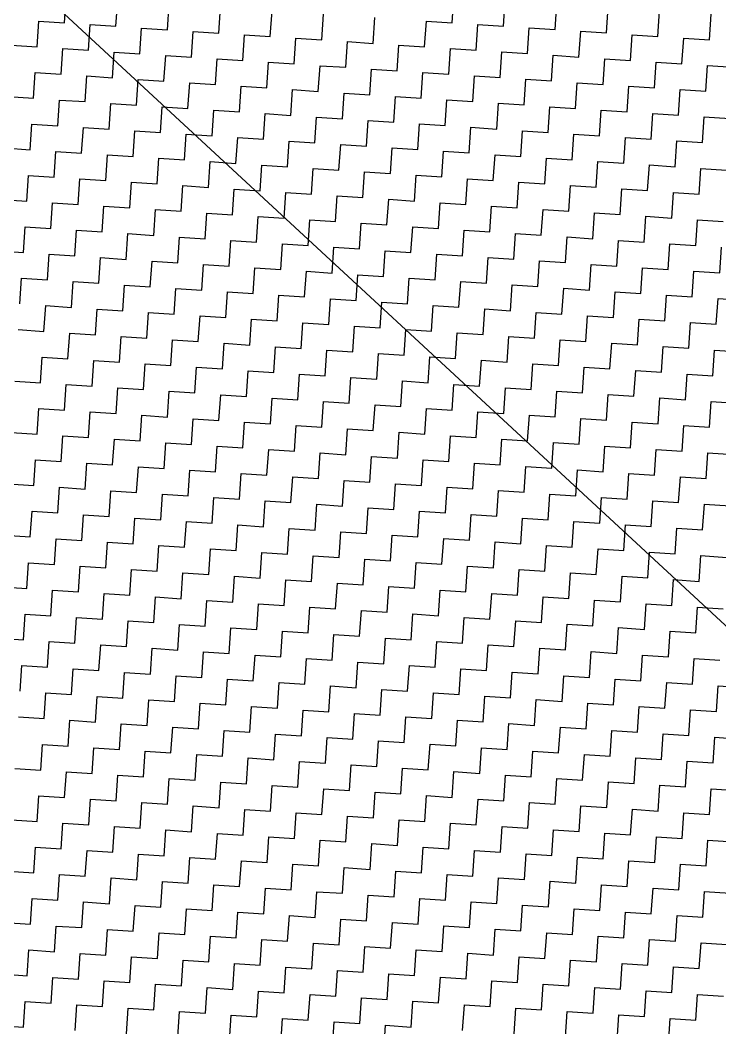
# Model space of a CAD drawing. Header units: metres. Extents: x 286068 to 287358, y 2005630 to 2007098.
# Drawn here: x 286911.5 to 286999.7, y 2006113.5 to 2006240.5 of the extents above; entities that cross this region are included whole.
import ezdxf

# ---------------------------------------------------------------- set-up
doc = ezdxf.new("R2010")
doc.units = ezdxf.units.M
doc.layers.add('POLY_HATCH', color=12, linetype='Continuous')
doc.layers.add('POLY_PARCEL', color=6, linetype='Continuous')

msp = doc.modelspace()

# ---------------------------------------------------------------- linework, layer by layer
at = {"layer": 'POLY_HATCH', "linetype": 'Continuous'}
for p, q in [((286917.09, 2006240.2), (286917.3, 2006243.44)), ((286965.93, 2006240.21), (286966.14, 2006243.45)), ((286923.57, 2006239.77), (286923.79, 2006243.01)), ((286930.05, 2006239.34), (286930.27, 2006242.58)), ((286936.54, 2006238.91), (286936.75, 2006242.15)), ((286972.41, 2006239.78), (286972.63, 2006243.02)), ((286978.9, 2006239.35), (286979.11, 2006242.59)), ((286985.38, 2006238.92), (286985.6, 2006242.16)), ((286943.02, 2006238.47), (286943.24, 2006241.72)), ((286949.5, 2006238.04), (286949.72, 2006241.29)), ((286955.99, 2006237.61), (286956.2, 2006240.86)), ((286991.86, 2006238.49), (286992.08, 2006241.73)), ((286998.35, 2006238.06), (286998.56, 2006241.3)), ((286913.63, 2006237.17), (286913.84, 2006240.41)), ((286913.84, 2006240.41), (286917.09, 2006240.2)), ((286920.11, 2006236.74), (286920.33, 2006239.98)), ((286920.33, 2006239.98), (286923.57, 2006239.77)), ((286926.6, 2006236.31), (286926.81, 2006239.55)), ((286926.81, 2006239.55), (286930.05, 2006239.34)), ((286962.47, 2006237.18), (286962.69, 2006240.43)), ((286962.69, 2006240.43), (286965.93, 2006240.21)), ((286968.96, 2006236.75), (286969.17, 2006239.99)), ((286969.17, 2006239.99), (286972.41, 2006239.78)), ((286975.44, 2006236.32), (286975.65, 2006239.56)), ((286975.65, 2006239.56), (286978.9, 2006239.35)), ((286933.08, 2006235.88), (286933.3, 2006239.12)), ((286933.3, 2006239.12), (286936.54, 2006238.91)), ((286939.56, 2006235.45), (286939.78, 2006238.69)), ((286939.78, 2006238.69), (286943.02, 2006238.47)), ((286946.05, 2006235.02), (286946.26, 2006238.26)), ((286946.26, 2006238.26), (286949.5, 2006238.04)), ((286981.92, 2006235.89), (286982.14, 2006239.13)), ((286982.14, 2006239.13), (286985.38, 2006238.92)), ((286988.41, 2006235.46), (286988.62, 2006238.7)), ((286988.62, 2006238.7), (286991.86, 2006238.49)), ((286994.89, 2006235.03), (286995.11, 2006238.27)), ((286995.11, 2006238.27), (286998.35, 2006238.06)), ((286910.39, 2006237.39), (286913.63, 2006237.17)), ((286916.66, 2006233.71), (286916.87, 2006236.95)), ((286916.87, 2006236.95), (286920.11, 2006236.74)), ((286952.53, 2006234.59), (286952.75, 2006237.83)), ((286952.75, 2006237.83), (286955.99, 2006237.61)), ((286959.02, 2006234.16), (286959.23, 2006237.4)), ((286959.23, 2006237.4), (286962.47, 2006237.18)), ((286965.5, 2006233.73), (286965.71, 2006236.97)), ((286965.71, 2006236.97), (286968.96, 2006236.75)), ((286923.14, 2006233.28), (286923.35, 2006236.52)), ((286923.35, 2006236.52), (286926.6, 2006236.31)), ((286929.62, 2006232.85), (286929.84, 2006236.09)), ((286929.84, 2006236.09), (286933.08, 2006235.88)), ((286936.11, 2006232.42), (286936.32, 2006235.66)), ((286936.32, 2006235.66), (286939.56, 2006235.45)), ((286971.98, 2006233.3), (286972.2, 2006236.54)), ((286972.2, 2006236.54), (286975.44, 2006236.32)), ((286978.47, 2006232.87), (286978.68, 2006236.11)), ((286978.68, 2006236.11), (286981.92, 2006235.89)), ((286984.95, 2006232.44), (286985.16, 2006235.68)), ((286985.16, 2006235.68), (286988.41, 2006235.46)), ((286942.59, 2006231.99), (286942.81, 2006235.23)), ((286942.81, 2006235.23), (286946.05, 2006235.02)), ((286949.07, 2006231.56), (286949.29, 2006234.8)), ((286949.29, 2006234.8), (286952.53, 2006234.59)), ((286955.56, 2006231.13), (286955.77, 2006234.37)), ((286955.77, 2006234.37), (286959.02, 2006234.16)), ((286991.43, 2006232), (286991.65, 2006235.25)), ((286991.65, 2006235.25), (286994.89, 2006235.03)), ((286997.92, 2006231.57), (286998.13, 2006234.82)), ((286998.13, 2006234.82), (287001.37, 2006234.6)), ((286913.2, 2006230.69), (286913.41, 2006233.93)), ((286913.41, 2006233.93), (286916.66, 2006233.71)), ((286919.68, 2006230.26), (286919.9, 2006233.5)), ((286919.9, 2006233.5), (286923.14, 2006233.28)), ((286926.17, 2006229.83), (286926.38, 2006233.07)), ((286926.38, 2006233.07), (286929.62, 2006232.85)), ((286962.04, 2006230.7), (286962.26, 2006233.94)), ((286962.26, 2006233.94), (286965.5, 2006233.73)), ((286968.53, 2006230.27), (286968.74, 2006233.51)), ((286968.74, 2006233.51), (286971.98, 2006233.3)), ((286975.01, 2006229.84), (286975.22, 2006233.08)), ((286975.22, 2006233.08), (286978.47, 2006232.87)), ((286932.65, 2006229.39), (286932.87, 2006232.64)), ((286932.87, 2006232.64), (286936.11, 2006232.42)), ((286939.13, 2006228.96), (286939.35, 2006232.21)), ((286939.35, 2006232.21), (286942.59, 2006231.99)), ((286945.62, 2006228.53), (286945.83, 2006231.78)), ((286945.83, 2006231.78), (286949.07, 2006231.56)), ((286981.49, 2006229.41), (286981.71, 2006232.65)), ((286981.71, 2006232.65), (286984.95, 2006232.44)), ((286987.98, 2006228.98), (286988.19, 2006232.22)), ((286988.19, 2006232.22), (286991.43, 2006232)), ((286994.46, 2006228.55), (286994.68, 2006231.79)), ((286994.68, 2006231.79), (286997.92, 2006231.57)), ((286909.96, 2006230.9), (286913.2, 2006230.69)), ((286952.1, 2006228.1), (286952.32, 2006231.35)), ((286952.32, 2006231.35), (286955.56, 2006231.13)), ((286958.58, 2006227.67), (286958.8, 2006230.92)), ((286958.8, 2006230.92), (286962.04, 2006230.7)), ((286916.23, 2006227.23), (286916.44, 2006230.47)), ((286916.44, 2006230.47), (286919.68, 2006230.26)), ((286922.71, 2006226.8), (286922.92, 2006230.04)), ((286922.92, 2006230.04), (286926.17, 2006229.83)), ((286929.19, 2006226.37), (286929.41, 2006229.61)), ((286929.41, 2006229.61), (286932.65, 2006229.39)), ((286965.07, 2006227.24), (286965.28, 2006230.48)), ((286965.28, 2006230.48), (286968.53, 2006230.27)), ((286971.55, 2006226.81), (286971.77, 2006230.05)), ((286971.77, 2006230.05), (286975.01, 2006229.84)), ((286978.04, 2006226.38), (286978.25, 2006229.62)), ((286978.25, 2006229.62), (286981.49, 2006229.41)), ((286935.68, 2006225.94), (286935.89, 2006229.18)), ((286935.89, 2006229.18), (286939.13, 2006228.96)), ((286942.16, 2006225.51), (286942.38, 2006228.75)), ((286942.38, 2006228.75), (286945.62, 2006228.53)), ((286948.64, 2006225.08), (286948.86, 2006228.32)), ((286948.86, 2006228.32), (286952.1, 2006228.1)), ((286984.52, 2006225.95), (286984.73, 2006229.19)), ((286984.73, 2006229.19), (286987.98, 2006228.98)), ((286991, 2006225.52), (286991.22, 2006228.76)), ((286991.22, 2006228.76), (286994.46, 2006228.55)), ((286997.49, 2006225.09), (286997.7, 2006228.33)), ((286997.7, 2006228.33), (287000.94, 2006228.12)), ((286912.77, 2006224.2), (286912.98, 2006227.44)), ((286912.98, 2006227.44), (286916.23, 2006227.23)), ((286919.25, 2006223.77), (286919.47, 2006227.01)), ((286919.47, 2006227.01), (286922.71, 2006226.8)), ((286955.13, 2006224.65), (286955.34, 2006227.89)), ((286955.34, 2006227.89), (286958.58, 2006227.67)), ((286961.61, 2006224.22), (286961.83, 2006227.46)), ((286961.83, 2006227.46), (286965.07, 2006227.24)), ((286968.09, 2006223.79), (286968.31, 2006227.03)), ((286968.31, 2006227.03), (286971.55, 2006226.81)), ((286925.74, 2006223.34), (286925.95, 2006226.58)), ((286925.95, 2006226.58), (286929.19, 2006226.37)), ((286932.22, 2006222.91), (286932.43, 2006226.15)), ((286932.43, 2006226.15), (286935.68, 2006225.94)), ((286938.7, 2006222.48), (286938.92, 2006225.72)), ((286938.92, 2006225.72), (286942.16, 2006225.51)), ((286974.58, 2006223.36), (286974.79, 2006226.6)), ((286974.79, 2006226.6), (286978.04, 2006226.38)), ((286981.06, 2006222.93), (286981.28, 2006226.17)), ((286981.28, 2006226.17), (286984.52, 2006225.95)), ((286987.55, 2006222.49), (286987.76, 2006225.74)), ((286987.76, 2006225.74), (286991, 2006225.52)), ((286909.53, 2006224.42), (286912.77, 2006224.2)), ((286945.19, 2006222.05), (286945.4, 2006225.29)), ((286945.4, 2006225.29), (286948.64, 2006225.08)), ((286951.67, 2006221.62), (286951.89, 2006224.86)), ((286951.89, 2006224.86), (286955.13, 2006224.65)), ((286958.15, 2006221.19), (286958.37, 2006224.43)), ((286958.37, 2006224.43), (286961.61, 2006224.22)), ((286994.03, 2006222.06), (286994.24, 2006225.31)), ((286994.24, 2006225.31), (286997.49, 2006225.09)), ((286915.8, 2006220.75), (286916.01, 2006223.99)), ((286916.01, 2006223.99), (286919.25, 2006223.77)), ((286922.28, 2006220.32), (286922.49, 2006223.56)), ((286922.49, 2006223.56), (286925.74, 2006223.34)), ((286928.76, 2006219.88), (286928.98, 2006223.13)), ((286928.98, 2006223.13), (286932.22, 2006222.91)), ((286964.64, 2006220.76), (286964.85, 2006224)), ((286964.85, 2006224), (286968.09, 2006223.79)), ((286971.12, 2006220.33), (286971.34, 2006223.57)), ((286971.34, 2006223.57), (286974.58, 2006223.36)), ((286977.61, 2006219.9), (286977.82, 2006223.14)), ((286977.82, 2006223.14), (286981.06, 2006222.93)), ((286935.25, 2006219.45), (286935.46, 2006222.7)), ((286935.46, 2006222.7), (286938.7, 2006222.48)), ((286941.73, 2006219.02), (286941.95, 2006222.27)), ((286941.95, 2006222.27), (286945.19, 2006222.05)), ((286948.21, 2006218.59), (286948.43, 2006221.84)), ((286948.43, 2006221.84), (286951.67, 2006221.62)), ((286984.09, 2006219.47), (286984.3, 2006222.71)), ((286984.3, 2006222.71), (286987.55, 2006222.49)), ((286990.57, 2006219.04), (286990.79, 2006222.28)), ((286990.79, 2006222.28), (286994.03, 2006222.06)), ((286997.06, 2006218.61), (286997.27, 2006221.85)), ((286997.27, 2006221.85), (287000.51, 2006221.63)), ((286912.34, 2006217.72), (286912.55, 2006220.96)), ((286912.55, 2006220.96), (286915.8, 2006220.75)), ((286918.82, 2006217.29), (286919.04, 2006220.53)), ((286919.04, 2006220.53), (286922.28, 2006220.32)), ((286954.7, 2006218.16), (286954.91, 2006221.4)), ((286954.91, 2006221.4), (286958.15, 2006221.19)), ((286961.18, 2006217.73), (286961.4, 2006220.97)), ((286961.4, 2006220.97), (286964.64, 2006220.76)), ((286967.66, 2006217.3), (286967.88, 2006220.54)), ((286967.88, 2006220.54), (286971.12, 2006220.33)), ((286925.31, 2006216.86), (286925.52, 2006220.1)), ((286925.52, 2006220.1), (286928.76, 2006219.88)), ((286931.79, 2006216.43), (286932, 2006219.67)), ((286932, 2006219.67), (286935.25, 2006219.45)), ((286938.27, 2006216), (286938.49, 2006219.24)), ((286938.49, 2006219.24), (286941.73, 2006219.02)), ((286974.15, 2006216.87), (286974.36, 2006220.11)), ((286974.36, 2006220.11), (286977.61, 2006219.9)), ((286980.63, 2006216.44), (286980.85, 2006219.68)), ((286980.85, 2006219.68), (286984.09, 2006219.47)), ((286987.12, 2006216.01), (286987.33, 2006219.25)), ((286987.33, 2006219.25), (286990.57, 2006219.04)), ((286909.1, 2006217.93), (286912.34, 2006217.72)), ((286944.76, 2006215.57), (286944.97, 2006218.81)), ((286944.97, 2006218.81), (286948.21, 2006218.59)), ((286951.24, 2006215.14), (286951.46, 2006218.38)), ((286951.46, 2006218.38), (286954.7, 2006218.16)), ((286957.72, 2006214.71), (286957.94, 2006217.95)), ((286957.94, 2006217.95), (286961.18, 2006217.73)), ((286993.6, 2006215.58), (286993.81, 2006218.82)), ((286993.81, 2006218.82), (286997.06, 2006218.61)), ((286915.36, 2006214.26), (286915.58, 2006217.5)), ((286915.58, 2006217.5), (286918.82, 2006217.29)), ((286921.85, 2006213.83), (286922.06, 2006217.07)), ((286922.06, 2006217.07), (286925.31, 2006216.86)), ((286928.33, 2006213.4), (286928.55, 2006216.64)), ((286928.55, 2006216.64), (286931.79, 2006216.43)), ((286964.21, 2006214.28), (286964.42, 2006217.52)), ((286964.42, 2006217.52), (286967.66, 2006217.3)), ((286970.69, 2006213.85), (286970.91, 2006217.09)), ((286970.91, 2006217.09), (286974.15, 2006216.87)), ((286977.17, 2006213.41), (286977.39, 2006216.66)), ((286977.39, 2006216.66), (286980.63, 2006216.44)), ((286934.82, 2006212.97), (286935.03, 2006216.21)), ((286935.03, 2006216.21), (286938.27, 2006216)), ((286941.3, 2006212.54), (286941.51, 2006215.78)), ((286941.51, 2006215.78), (286944.76, 2006215.57)), ((286947.78, 2006212.11), (286948, 2006215.35)), ((286948, 2006215.35), (286951.24, 2006215.14)), ((286983.66, 2006212.98), (286983.87, 2006216.23)), ((286983.87, 2006216.23), (286987.12, 2006216.01)), ((286990.14, 2006212.55), (286990.36, 2006215.8)), ((286990.36, 2006215.8), (286993.6, 2006215.58)), ((286996.63, 2006212.12), (286996.84, 2006215.37)), ((286996.84, 2006215.37), (287000.08, 2006215.15)), ((286911.91, 2006211.24), (286912.12, 2006214.48)), ((286912.12, 2006214.48), (286915.36, 2006214.26)), ((286918.39, 2006210.8), (286918.61, 2006214.05)), ((286918.61, 2006214.05), (286921.85, 2006213.83)), ((286954.27, 2006211.68), (286954.48, 2006214.92)), ((286954.48, 2006214.92), (286957.72, 2006214.71)), ((286960.75, 2006211.25), (286960.97, 2006214.49)), ((286960.97, 2006214.49), (286964.21, 2006214.28)), ((286967.23, 2006210.82), (286967.45, 2006214.06)), ((286967.45, 2006214.06), (286970.69, 2006213.85)), ((286924.88, 2006210.37), (286925.09, 2006213.62)), ((286925.09, 2006213.62), (286928.33, 2006213.4)), ((286931.36, 2006209.94), (286931.57, 2006213.19)), ((286931.57, 2006213.19), (286934.82, 2006212.97)), ((286937.84, 2006209.51), (286938.06, 2006212.76)), ((286938.06, 2006212.76), (286941.3, 2006212.54)), ((286973.72, 2006210.39), (286973.93, 2006213.63)), ((286973.93, 2006213.63), (286977.17, 2006213.41)), ((286980.2, 2006209.96), (286980.42, 2006213.2)), ((286980.42, 2006213.2), (286983.66, 2006212.98)), ((286986.69, 2006209.53), (286986.9, 2006212.77)), ((286986.9, 2006212.77), (286990.14, 2006212.55)), ((286908.67, 2006211.45), (286911.91, 2006211.24)), ((286944.33, 2006209.08), (286944.54, 2006212.32)), ((286944.54, 2006212.32), (286947.78, 2006212.11)), ((286950.81, 2006208.65), (286951.02, 2006211.89)), ((286951.02, 2006211.89), (286954.27, 2006211.68)), ((286957.29, 2006208.22), (286957.51, 2006211.46)), ((286957.51, 2006211.46), (286960.75, 2006211.25)), ((286993.17, 2006209.1), (286993.38, 2006212.34)), ((286993.38, 2006212.34), (286996.63, 2006212.12)), ((286999.65, 2006208.67), (286999.87, 2006211.91)), ((286914.93, 2006207.78), (286915.15, 2006211.02)), ((286915.15, 2006211.02), (286918.39, 2006210.8)), ((286921.42, 2006207.35), (286921.63, 2006210.59)), ((286921.63, 2006210.59), (286924.88, 2006210.37)), ((286963.78, 2006207.79), (286963.99, 2006211.03)), ((286963.99, 2006211.03), (286967.23, 2006210.82)), ((286970.26, 2006207.36), (286970.48, 2006210.6)), ((286970.48, 2006210.6), (286973.72, 2006210.39)), ((286976.74, 2006206.93), (286976.96, 2006210.17)), ((286976.96, 2006210.17), (286980.2, 2006209.96)), ((286927.9, 2006206.92), (286928.12, 2006210.16)), ((286928.12, 2006210.16), (286931.36, 2006209.94)), ((286934.39, 2006206.49), (286934.6, 2006209.73)), ((286934.6, 2006209.73), (286937.84, 2006209.51)), ((286940.87, 2006206.06), (286941.08, 2006209.3)), ((286941.08, 2006209.3), (286944.33, 2006209.08)), ((286983.23, 2006206.5), (286983.44, 2006209.74)), ((286983.44, 2006209.74), (286986.69, 2006209.53)), ((286989.71, 2006206.07), (286989.93, 2006209.31)), ((286989.93, 2006209.31), (286993.17, 2006209.1)), ((286911.48, 2006204.75), (286911.69, 2006207.99)), ((286911.69, 2006207.99), (286914.93, 2006207.78)), ((286947.35, 2006205.63), (286947.57, 2006208.87)), ((286947.57, 2006208.87), (286950.81, 2006208.65)), ((286953.84, 2006205.2), (286954.05, 2006208.44)), ((286954.05, 2006208.44), (286957.29, 2006208.22)), ((286960.32, 2006204.77), (286960.54, 2006208.01)), ((286960.54, 2006208.01), (286963.78, 2006207.79)), ((286996.2, 2006205.64), (286996.41, 2006208.88)), ((286996.41, 2006208.88), (286999.65, 2006208.67)), ((286917.96, 2006204.32), (286918.18, 2006207.56)), ((286918.18, 2006207.56), (286921.42, 2006207.35)), ((286924.44, 2006203.89), (286924.66, 2006207.13)), ((286924.66, 2006207.13), (286927.9, 2006206.92)), ((286930.93, 2006203.46), (286931.14, 2006206.7)), ((286931.14, 2006206.7), (286934.39, 2006206.49)), ((286966.8, 2006204.33), (286967.02, 2006207.58)), ((286967.02, 2006207.58), (286970.26, 2006207.36)), ((286973.29, 2006203.9), (286973.5, 2006207.15)), ((286973.5, 2006207.15), (286976.74, 2006206.93)), ((286979.77, 2006203.47), (286979.99, 2006206.72)), ((286979.99, 2006206.72), (286983.23, 2006206.5)), ((286937.41, 2006203.03), (286937.63, 2006206.27)), ((286937.63, 2006206.27), (286940.87, 2006206.06)), ((286943.9, 2006202.6), (286944.11, 2006205.84)), ((286944.11, 2006205.84), (286947.35, 2006205.63)), ((286950.38, 2006202.17), (286950.59, 2006205.41)), ((286950.59, 2006205.41), (286953.84, 2006205.2)), ((286986.25, 2006203.04), (286986.47, 2006206.29)), ((286986.47, 2006206.29), (286989.71, 2006206.07)), ((286992.74, 2006202.61), (286992.95, 2006205.86)), ((286992.95, 2006205.86), (286996.2, 2006205.64)), ((286999.22, 2006202.18), (286999.44, 2006205.42)), ((286999.44, 2006205.42), (287002.68, 2006205.21)), ((286914.5, 2006201.29), (286914.72, 2006204.54)), ((286914.72, 2006204.54), (286917.96, 2006204.32)), ((286920.99, 2006200.86), (286921.2, 2006204.11)), ((286921.2, 2006204.11), (286924.44, 2006203.89)), ((286956.86, 2006201.74), (286957.08, 2006204.98)), ((286957.08, 2006204.98), (286960.32, 2006204.77)), ((286963.35, 2006201.31), (286963.56, 2006204.55)), ((286963.56, 2006204.55), (286966.8, 2006204.33)), ((286969.83, 2006200.88), (286970.05, 2006204.12)), ((286970.05, 2006204.12), (286973.29, 2006203.9)), ((286927.47, 2006200.43), (286927.69, 2006203.68)), ((286927.69, 2006203.68), (286930.93, 2006203.46)), ((286933.95, 2006200), (286934.17, 2006203.25)), ((286934.17, 2006203.25), (286937.41, 2006203.03)), ((286940.44, 2006199.57), (286940.65, 2006202.81)), ((286940.65, 2006202.81), (286943.9, 2006202.6)), ((286976.31, 2006200.45), (286976.53, 2006203.69)), ((286976.53, 2006203.69), (286979.77, 2006203.47)), ((286982.8, 2006200.02), (286983.01, 2006203.26)), ((286983.01, 2006203.26), (286986.25, 2006203.04)), ((286989.28, 2006199.59), (286989.5, 2006202.83)), ((286989.5, 2006202.83), (286992.74, 2006202.61)), ((286911.26, 2006201.51), (286914.5, 2006201.29)), ((286946.92, 2006199.14), (286947.14, 2006202.38)), ((286947.14, 2006202.38), (286950.38, 2006202.17)), ((286953.41, 2006198.71), (286953.62, 2006201.95)), ((286953.62, 2006201.95), (286956.86, 2006201.74)), ((286959.89, 2006198.28), (286960.1, 2006201.52)), ((286960.1, 2006201.52), (286963.35, 2006201.31)), ((286995.76, 2006199.16), (286995.98, 2006202.4)), ((286995.98, 2006202.4), (286999.22, 2006202.18)), ((286917.53, 2006197.84), (286917.75, 2006201.08)), ((286917.75, 2006201.08), (286920.99, 2006200.86)), ((286924.01, 2006197.41), (286924.23, 2006200.65)), ((286924.23, 2006200.65), (286927.47, 2006200.43)), ((286930.5, 2006196.98), (286930.71, 2006200.22)), ((286930.71, 2006200.22), (286933.95, 2006200)), ((286966.37, 2006197.85), (286966.59, 2006201.09)), ((286966.59, 2006201.09), (286969.83, 2006200.88)), ((286972.86, 2006197.42), (286973.07, 2006200.66)), ((286973.07, 2006200.66), (286976.31, 2006200.45)), ((286979.34, 2006196.99), (286979.56, 2006200.23)), ((286979.56, 2006200.23), (286982.8, 2006200.02)), ((286936.98, 2006196.55), (286937.2, 2006199.79)), ((286937.2, 2006199.79), (286940.44, 2006199.57)), ((286943.47, 2006196.12), (286943.68, 2006199.36)), ((286943.68, 2006199.36), (286946.92, 2006199.14)), ((286949.95, 2006195.69), (286950.16, 2006198.93)), ((286950.16, 2006198.93), (286953.41, 2006198.71)), ((286985.82, 2006196.56), (286986.04, 2006199.8)), ((286986.04, 2006199.8), (286989.28, 2006199.59)), ((286992.31, 2006196.13), (286992.52, 2006199.37)), ((286992.52, 2006199.37), (286995.76, 2006199.16)), ((286998.79, 2006195.7), (286999.01, 2006198.94)), ((286999.01, 2006198.94), (287002.25, 2006198.73)), ((286914.07, 2006194.81), (286914.29, 2006198.05)), ((286914.29, 2006198.05), (286917.53, 2006197.84)), ((286920.56, 2006194.38), (286920.77, 2006197.62)), ((286920.77, 2006197.62), (286924.01, 2006197.41)), ((286956.43, 2006195.25), (286956.65, 2006198.5)), ((286956.65, 2006198.5), (286959.89, 2006198.28)), ((286962.92, 2006194.82), (286963.13, 2006198.07)), ((286963.13, 2006198.07), (286966.37, 2006197.85)), ((286969.4, 2006194.39), (286969.62, 2006197.64)), ((286969.62, 2006197.64), (286972.86, 2006197.42)), ((286927.04, 2006193.95), (286927.26, 2006197.19)), ((286927.26, 2006197.19), (286930.5, 2006196.98)), ((286933.52, 2006193.52), (286933.74, 2006196.76)), ((286933.74, 2006196.76), (286936.98, 2006196.55)), ((286940.01, 2006193.09), (286940.22, 2006196.33)), ((286940.22, 2006196.33), (286943.47, 2006196.12)), ((286975.88, 2006193.96), (286976.1, 2006197.21)), ((286976.1, 2006197.21), (286979.34, 2006196.99)), ((286982.37, 2006193.53), (286982.58, 2006196.78)), ((286982.58, 2006196.78), (286985.82, 2006196.56)), ((286988.85, 2006193.1), (286989.07, 2006196.34)), ((286989.07, 2006196.34), (286992.31, 2006196.13)), ((286910.83, 2006195.03), (286914.07, 2006194.81)), ((286946.49, 2006192.66), (286946.71, 2006195.9)), ((286946.71, 2006195.9), (286949.95, 2006195.69)), ((286952.98, 2006192.23), (286953.19, 2006195.47)), ((286953.19, 2006195.47), (286956.43, 2006195.25)), ((286959.46, 2006191.8), (286959.67, 2006195.04)), ((286959.67, 2006195.04), (286962.92, 2006194.82)), ((286995.33, 2006192.67), (286995.55, 2006195.91)), ((286995.55, 2006195.91), (286998.79, 2006195.7)), ((286917.1, 2006191.35), (286917.32, 2006194.6)), ((286917.32, 2006194.6), (286920.56, 2006194.38)), ((286923.58, 2006190.92), (286923.8, 2006194.17)), ((286923.8, 2006194.17), (286927.04, 2006193.95)), ((286930.07, 2006190.49), (286930.28, 2006193.73)), ((286930.28, 2006193.73), (286933.52, 2006193.52)), ((286965.94, 2006191.37), (286966.16, 2006194.61)), ((286966.16, 2006194.61), (286969.4, 2006194.39)), ((286972.43, 2006190.94), (286972.64, 2006194.18)), ((286972.64, 2006194.18), (286975.88, 2006193.96)), ((286978.91, 2006190.51), (286979.13, 2006193.75)), ((286979.13, 2006193.75), (286982.37, 2006193.53)), ((286936.55, 2006190.06), (286936.77, 2006193.3)), ((286936.77, 2006193.3), (286940.01, 2006193.09)), ((286943.03, 2006189.63), (286943.25, 2006192.87)), ((286943.25, 2006192.87), (286946.49, 2006192.66)), ((286949.52, 2006189.2), (286949.73, 2006192.44)), ((286949.73, 2006192.44), (286952.98, 2006192.23)), ((286985.39, 2006190.08), (286985.61, 2006193.32)), ((286985.61, 2006193.32), (286988.85, 2006193.1)), ((286991.88, 2006189.65), (286992.09, 2006192.89)), ((286992.09, 2006192.89), (286995.33, 2006192.67)), ((286998.36, 2006189.22), (286998.58, 2006192.46)), ((286998.58, 2006192.46), (287001.82, 2006192.24)), ((286913.64, 2006188.33), (286913.86, 2006191.57)), ((286913.86, 2006191.57), (286917.1, 2006191.35)), ((286920.13, 2006187.9), (286920.34, 2006191.14)), ((286920.34, 2006191.14), (286923.58, 2006190.92)), ((286956, 2006188.77), (286956.22, 2006192.01)), ((286956.22, 2006192.01), (286959.46, 2006191.8)), ((286962.49, 2006188.34), (286962.7, 2006191.58)), ((286962.7, 2006191.58), (286965.94, 2006191.37)), ((286968.97, 2006187.91), (286969.18, 2006191.15)), ((286969.18, 2006191.15), (286972.43, 2006190.94)), ((286926.61, 2006187.47), (286926.83, 2006190.71)), ((286926.83, 2006190.71), (286930.07, 2006190.49)), ((286933.09, 2006187.04), (286933.31, 2006190.28)), ((286933.31, 2006190.28), (286936.55, 2006190.06)), ((286939.58, 2006186.61), (286939.79, 2006189.85)), ((286939.79, 2006189.85), (286943.03, 2006189.63)), ((286975.45, 2006187.48), (286975.67, 2006190.72)), ((286975.67, 2006190.72), (286978.91, 2006190.51)), ((286981.94, 2006187.05), (286982.15, 2006190.29)), ((286982.15, 2006190.29), (286985.39, 2006190.08)), ((286988.42, 2006186.62), (286988.64, 2006189.86)), ((286988.64, 2006189.86), (286991.88, 2006189.65)), ((286946.06, 2006186.18), (286946.28, 2006189.42)), ((286946.28, 2006189.42), (286949.52, 2006189.2)), ((286952.55, 2006185.74), (286952.76, 2006188.99)), ((286952.76, 2006188.99), (286956, 2006188.77)), ((286994.9, 2006186.19), (286995.12, 2006189.43)), ((286995.12, 2006189.43), (286998.36, 2006189.22)), ((286910.4, 2006188.54), (286913.64, 2006188.33)), ((286916.67, 2006184.87), (286916.88, 2006188.11)), ((286916.88, 2006188.11), (286920.13, 2006187.9)), ((286923.15, 2006184.44), (286923.37, 2006187.68)), ((286923.37, 2006187.68), (286926.61, 2006187.47)), ((286959.03, 2006185.31), (286959.24, 2006188.56)), ((286959.24, 2006188.56), (286962.49, 2006188.34)), ((286965.51, 2006184.88), (286965.73, 2006188.13)), ((286965.73, 2006188.13), (286968.97, 2006187.91)), ((286972, 2006184.45), (286972.21, 2006187.7)), ((286972.21, 2006187.7), (286975.45, 2006187.48)), ((286929.64, 2006184.01), (286929.85, 2006187.25)), ((286929.85, 2006187.25), (286933.09, 2006187.04)), ((286936.12, 2006183.58), (286936.34, 2006186.82)), ((286936.34, 2006186.82), (286939.58, 2006186.61)), ((286942.6, 2006183.15), (286942.82, 2006186.39)), ((286942.82, 2006186.39), (286946.06, 2006186.18)), ((286978.48, 2006184.02), (286978.69, 2006187.26)), ((286978.69, 2006187.26), (286981.94, 2006187.05)), ((286984.96, 2006183.59), (286985.18, 2006186.83)), ((286985.18, 2006186.83), (286988.42, 2006186.62)), ((286991.45, 2006183.16), (286991.66, 2006186.4)), ((286991.66, 2006186.4), (286994.9, 2006186.19)), ((286913.21, 2006181.84), (286913.43, 2006185.09)), ((286913.43, 2006185.09), (286916.67, 2006184.87)), ((286949.09, 2006182.72), (286949.3, 2006185.96)), ((286949.3, 2006185.96), (286952.55, 2006185.74)), ((286955.57, 2006182.29), (286955.79, 2006185.53)), ((286955.79, 2006185.53), (286959.03, 2006185.31)), ((286962.06, 2006181.86), (286962.27, 2006185.1)), ((286962.27, 2006185.1), (286965.51, 2006184.88)), ((286997.93, 2006182.73), (286998.15, 2006185.97)), ((286998.15, 2006185.97), (287001.39, 2006185.76)), ((286919.7, 2006181.41), (286919.91, 2006184.65)), ((286919.91, 2006184.65), (286923.15, 2006184.44)), ((286926.18, 2006180.98), (286926.4, 2006184.22)), ((286926.4, 2006184.22), (286929.64, 2006184.01)), ((286932.66, 2006180.55), (286932.88, 2006183.79)), ((286932.88, 2006183.79), (286936.12, 2006183.58)), ((286968.54, 2006181.43), (286968.75, 2006184.67)), ((286968.75, 2006184.67), (286972, 2006184.45)), ((286975.02, 2006181), (286975.24, 2006184.24)), ((286975.24, 2006184.24), (286978.48, 2006184.02)), ((286981.51, 2006180.57), (286981.72, 2006183.81)), ((286981.72, 2006183.81), (286984.96, 2006183.59)), ((286939.15, 2006180.12), (286939.36, 2006183.36)), ((286939.36, 2006183.36), (286942.6, 2006183.15)), ((286945.63, 2006179.69), (286945.85, 2006182.93)), ((286945.85, 2006182.93), (286949.09, 2006182.72)), ((286952.11, 2006179.26), (286952.33, 2006182.5)), ((286952.33, 2006182.5), (286955.57, 2006182.29)), ((286987.99, 2006180.14), (286988.21, 2006183.38)), ((286988.21, 2006183.38), (286991.45, 2006183.16)), ((286994.47, 2006179.71), (286994.69, 2006182.95)), ((286994.69, 2006182.95), (286997.93, 2006182.73)), ((286909.97, 2006182.06), (286913.21, 2006181.84)), ((286916.24, 2006178.39), (286916.45, 2006181.63)), ((286916.45, 2006181.63), (286919.7, 2006181.41)), ((286922.72, 2006177.96), (286922.94, 2006181.2)), ((286922.94, 2006181.2), (286926.18, 2006180.98)), ((286958.6, 2006178.83), (286958.81, 2006182.07)), ((286958.81, 2006182.07), (286962.06, 2006181.86)), ((286965.08, 2006178.4), (286965.3, 2006181.64)), ((286965.3, 2006181.64), (286968.54, 2006181.43)), ((286971.57, 2006177.97), (286971.78, 2006181.21)), ((286971.78, 2006181.21), (286975.02, 2006181)), ((286929.21, 2006177.53), (286929.42, 2006180.77)), ((286929.42, 2006180.77), (286932.66, 2006180.55)), ((286935.69, 2006177.1), (286935.91, 2006180.34)), ((286935.91, 2006180.34), (286939.15, 2006180.12)), ((286942.17, 2006176.66), (286942.39, 2006179.91)), ((286942.39, 2006179.91), (286945.63, 2006179.69)), ((286978.05, 2006177.54), (286978.26, 2006180.78)), ((286978.26, 2006180.78), (286981.51, 2006180.57)), ((286984.53, 2006177.11), (286984.75, 2006180.35)), ((286984.75, 2006180.35), (286987.99, 2006180.14)), ((286991.02, 2006176.68), (286991.23, 2006179.92)), ((286991.23, 2006179.92), (286994.47, 2006179.71)), ((286912.78, 2006175.36), (286913, 2006178.6)), ((286913, 2006178.6), (286916.24, 2006178.39)), ((286948.66, 2006176.23), (286948.87, 2006179.48)), ((286948.87, 2006179.48), (286952.11, 2006179.26)), ((286955.14, 2006175.8), (286955.36, 2006179.05)), ((286955.36, 2006179.05), (286958.6, 2006178.83)), ((286961.62, 2006175.37), (286961.84, 2006178.62)), ((286961.84, 2006178.62), (286965.08, 2006178.4)), ((286997.5, 2006176.25), (286997.72, 2006179.49)), ((286997.72, 2006179.49), (287000.96, 2006179.27)), ((286919.27, 2006174.93), (286919.48, 2006178.17)), ((286919.48, 2006178.17), (286922.72, 2006177.96)), ((286925.75, 2006174.5), (286925.96, 2006177.74)), ((286925.96, 2006177.74), (286929.21, 2006177.53)), ((286932.23, 2006174.07), (286932.45, 2006177.31)), ((286932.45, 2006177.31), (286935.69, 2006177.1)), ((286968.11, 2006174.94), (286968.32, 2006178.18)), ((286968.32, 2006178.18), (286971.57, 2006177.97)), ((286974.59, 2006174.51), (286974.81, 2006177.75)), ((286974.81, 2006177.75), (286978.05, 2006177.54)), ((286981.08, 2006174.08), (286981.29, 2006177.32)), ((286981.29, 2006177.32), (286984.53, 2006177.11)), ((286938.72, 2006173.64), (286938.93, 2006176.88)), ((286938.93, 2006176.88), (286942.17, 2006176.66)), ((286945.2, 2006173.21), (286945.42, 2006176.45)), ((286945.42, 2006176.45), (286948.66, 2006176.23)), ((286951.68, 2006172.78), (286951.9, 2006176.02)), ((286951.9, 2006176.02), (286955.14, 2006175.8)), ((286987.56, 2006173.65), (286987.77, 2006176.89)), ((286987.77, 2006176.89), (286991.02, 2006176.68)), ((286994.04, 2006173.22), (286994.26, 2006176.46)), ((286994.26, 2006176.46), (286997.5, 2006176.25)), ((286909.54, 2006175.58), (286912.78, 2006175.36)), ((286915.81, 2006171.9), (286916.02, 2006175.14)), ((286916.02, 2006175.14), (286919.27, 2006174.93)), ((286922.29, 2006171.47), (286922.51, 2006174.71)), ((286922.51, 2006174.71), (286925.75, 2006174.5)), ((286958.17, 2006172.35), (286958.38, 2006175.59)), ((286958.38, 2006175.59), (286961.62, 2006175.37)), ((286964.65, 2006171.92), (286964.87, 2006175.16)), ((286964.87, 2006175.16), (286968.11, 2006174.94)), ((286971.14, 2006171.49), (286971.35, 2006174.73)), ((286971.35, 2006174.73), (286974.59, 2006174.51)), ((286928.78, 2006171.04), (286928.99, 2006174.28)), ((286928.99, 2006174.28), (286932.23, 2006174.07)), ((286935.26, 2006170.61), (286935.48, 2006173.85)), ((286935.48, 2006173.85), (286938.72, 2006173.64)), ((286941.74, 2006170.18), (286941.96, 2006173.42)), ((286941.96, 2006173.42), (286945.2, 2006173.21)), ((286977.62, 2006171.06), (286977.83, 2006174.3)), ((286977.83, 2006174.3), (286981.08, 2006174.08)), ((286984.1, 2006170.63), (286984.32, 2006173.87)), ((286984.32, 2006173.87), (286987.56, 2006173.65)), ((286990.59, 2006170.19), (286990.8, 2006173.44)), ((286990.8, 2006173.44), (286994.04, 2006173.22)), ((286912.35, 2006168.88), (286912.57, 2006172.12)), ((286912.57, 2006172.12), (286915.81, 2006171.9)), ((286948.23, 2006169.75), (286948.44, 2006172.99)), ((286948.44, 2006172.99), (286951.68, 2006172.78)), ((286954.71, 2006169.32), (286954.93, 2006172.56)), ((286954.93, 2006172.56), (286958.17, 2006172.35)), ((286961.19, 2006168.89), (286961.41, 2006172.13)), ((286961.41, 2006172.13), (286964.65, 2006171.92)), ((286997.07, 2006169.76), (286997.29, 2006173.01)), ((286997.29, 2006173.01), (287000.53, 2006172.79)), ((286918.84, 2006168.45), (286919.05, 2006171.69)), ((286919.05, 2006171.69), (286922.29, 2006171.47)), ((286925.32, 2006168.02), (286925.53, 2006171.26)), ((286925.53, 2006171.26), (286928.78, 2006171.04)), ((286931.8, 2006167.58), (286932.02, 2006170.83)), ((286932.02, 2006170.83), (286935.26, 2006170.61)), ((286967.68, 2006168.46), (286967.89, 2006171.7)), ((286967.89, 2006171.7), (286971.14, 2006171.49)), ((286974.16, 2006168.03), (286974.38, 2006171.27)), ((286974.38, 2006171.27), (286977.62, 2006171.06)), ((286980.65, 2006167.6), (286980.86, 2006170.84)), ((286980.86, 2006170.84), (286984.1, 2006170.63)), ((286938.29, 2006167.15), (286938.5, 2006170.4)), ((286938.5, 2006170.4), (286941.74, 2006170.18)), ((286944.77, 2006166.72), (286944.99, 2006169.97)), ((286944.99, 2006169.97), (286948.23, 2006169.75)), ((286951.25, 2006166.29), (286951.47, 2006169.54)), ((286951.47, 2006169.54), (286954.71, 2006169.32)), ((286987.13, 2006167.17), (286987.34, 2006170.41)), ((286987.34, 2006170.41), (286990.59, 2006170.19)), ((286993.61, 2006166.74), (286993.83, 2006169.98)), ((286993.83, 2006169.98), (286997.07, 2006169.76)), ((286909.11, 2006169.09), (286912.35, 2006168.88)), ((286915.38, 2006165.42), (286915.59, 2006168.66)), ((286915.59, 2006168.66), (286918.84, 2006168.45)), ((286957.74, 2006165.86), (286957.95, 2006169.11)), ((286957.95, 2006169.11), (286961.19, 2006168.89)), ((286964.22, 2006165.43), (286964.44, 2006168.67)), ((286964.44, 2006168.67), (286967.68, 2006168.46)), ((286970.7, 2006165), (286970.92, 2006168.24)), ((286970.92, 2006168.24), (286974.16, 2006168.03)), ((286921.86, 2006164.99), (286922.08, 2006168.23)), ((286922.08, 2006168.23), (286925.32, 2006168.02)), ((286928.35, 2006164.56), (286928.56, 2006167.8)), ((286928.56, 2006167.8), (286931.8, 2006167.58)), ((286934.83, 2006164.13), (286935.04, 2006167.37)), ((286935.04, 2006167.37), (286938.29, 2006167.15)), ((286977.19, 2006164.57), (286977.4, 2006167.81)), ((286977.4, 2006167.81), (286980.65, 2006167.6)), ((286983.67, 2006164.14), (286983.89, 2006167.38)), ((286983.89, 2006167.38), (286987.13, 2006167.17)), ((286941.31, 2006163.7), (286941.53, 2006166.94)), ((286941.53, 2006166.94), (286944.77, 2006166.72)), ((286947.8, 2006163.27), (286948.01, 2006166.51)), ((286948.01, 2006166.51), (286951.25, 2006166.29)), ((286954.28, 2006162.84), (286954.5, 2006166.08)), ((286954.5, 2006166.08), (286957.74, 2006165.86)), ((286990.16, 2006163.71), (286990.37, 2006166.95)), ((286990.37, 2006166.95), (286993.61, 2006166.74)), ((286996.64, 2006163.28), (286996.85, 2006166.52)), ((286996.85, 2006166.52), (287000.1, 2006166.31)), ((286911.92, 2006162.39), (286912.14, 2006165.63)), ((286912.14, 2006165.63), (286915.38, 2006165.42)), ((286918.41, 2006161.96), (286918.62, 2006165.2)), ((286918.62, 2006165.2), (286921.86, 2006164.99)), ((286924.89, 2006161.53), (286925.1, 2006164.77)), ((286925.1, 2006164.77), (286928.35, 2006164.56)), ((286960.76, 2006162.41), (286960.98, 2006165.65)), ((286960.98, 2006165.65), (286964.22, 2006165.43)), ((286967.25, 2006161.98), (286967.46, 2006165.22)), ((286967.46, 2006165.22), (286970.7, 2006165)), ((286973.73, 2006161.55), (286973.95, 2006164.79)), ((286973.95, 2006164.79), (286977.19, 2006164.57)), ((286931.37, 2006161.1), (286931.59, 2006164.34)), ((286931.59, 2006164.34), (286934.83, 2006164.13)), ((286937.86, 2006160.67), (286938.07, 2006163.91)), ((286938.07, 2006163.91), (286941.31, 2006163.7)), ((286944.34, 2006160.24), (286944.56, 2006163.48)), ((286944.56, 2006163.48), (286947.8, 2006163.27)), ((286980.22, 2006161.12), (286980.43, 2006164.36)), ((286980.43, 2006164.36), (286983.67, 2006164.14)), ((286986.7, 2006160.68), (286986.91, 2006163.93)), ((286986.91, 2006163.93), (286990.16, 2006163.71)), ((286993.18, 2006160.25), (286993.4, 2006163.5)), ((286993.4, 2006163.5), (286996.64, 2006163.28)), ((286908.68, 2006162.61), (286911.92, 2006162.39)), ((286914.95, 2006158.94), (286915.16, 2006162.18)), ((286915.16, 2006162.18), (286918.41, 2006161.96)), ((286950.82, 2006159.81), (286951.04, 2006163.05)), ((286951.04, 2006163.05), (286954.28, 2006162.84)), ((286957.31, 2006159.38), (286957.52, 2006162.62)), ((286957.52, 2006162.62), (286960.76, 2006162.41)), ((286963.79, 2006158.95), (286964.01, 2006162.19)), ((286964.01, 2006162.19), (286967.25, 2006161.98)), ((286921.43, 2006158.51), (286921.65, 2006161.75)), ((286921.65, 2006161.75), (286924.89, 2006161.53)), ((286927.92, 2006158.07), (286928.13, 2006161.32)), ((286928.13, 2006161.32), (286931.37, 2006161.1)), ((286934.4, 2006157.64), (286934.61, 2006160.89)), ((286934.61, 2006160.89), (286937.86, 2006160.67)), ((286970.27, 2006158.52), (286970.49, 2006161.76)), ((286970.49, 2006161.76), (286973.73, 2006161.55)), ((286976.76, 2006158.09), (286976.97, 2006161.33)), ((286976.97, 2006161.33), (286980.22, 2006161.12)), ((286983.24, 2006157.66), (286983.46, 2006160.9)), ((286983.46, 2006160.9), (286986.7, 2006160.68)), ((286940.88, 2006157.21), (286941.1, 2006160.46)), ((286941.1, 2006160.46), (286944.34, 2006160.24)), ((286947.37, 2006156.78), (286947.58, 2006160.03)), ((286947.58, 2006160.03), (286950.82, 2006159.81)), ((286953.85, 2006156.35), (286954.07, 2006159.59)), ((286954.07, 2006159.59), (286957.31, 2006159.38)), ((286989.73, 2006157.23), (286989.94, 2006160.47)), ((286989.94, 2006160.47), (286993.18, 2006160.25)), ((286996.21, 2006156.8), (286996.42, 2006160.04)), ((286996.42, 2006160.04), (286999.67, 2006159.82)), ((286911.49, 2006155.91), (286911.71, 2006159.15)), ((286911.71, 2006159.15), (286914.95, 2006158.94)), ((286917.97, 2006155.48), (286918.19, 2006158.72)), ((286918.19, 2006158.72), (286921.43, 2006158.51)), ((286924.46, 2006155.05), (286924.67, 2006158.29)), ((286924.67, 2006158.29), (286927.92, 2006158.07)), ((286960.33, 2006155.92), (286960.55, 2006159.16)), ((286960.55, 2006159.16), (286963.79, 2006158.95)), ((286966.82, 2006155.49), (286967.03, 2006158.73)), ((286967.03, 2006158.73), (286970.27, 2006158.52)), ((286973.3, 2006155.06), (286973.52, 2006158.3)), ((286973.52, 2006158.3), (286976.76, 2006158.09)), ((286930.94, 2006154.62), (286931.16, 2006157.86)), ((286931.16, 2006157.86), (286934.4, 2006157.64)), ((286937.43, 2006154.19), (286937.64, 2006157.43)), ((286937.64, 2006157.43), (286940.88, 2006157.21)), ((286943.91, 2006153.76), (286944.12, 2006157)), ((286944.12, 2006157), (286947.37, 2006156.78)), ((286979.78, 2006154.63), (286980, 2006157.87)), ((286980, 2006157.87), (286983.24, 2006157.66)), ((286986.27, 2006154.2), (286986.48, 2006157.44)), ((286986.48, 2006157.44), (286989.73, 2006157.23)), ((286992.75, 2006153.77), (286992.97, 2006157.01)), ((286992.97, 2006157.01), (286996.21, 2006156.8)), ((286914.52, 2006152.45), (286914.73, 2006155.69)), ((286914.73, 2006155.69), (286917.97, 2006155.48)), ((286950.39, 2006153.33), (286950.61, 2006156.57)), ((286950.61, 2006156.57), (286953.85, 2006156.35)), ((286956.88, 2006152.9), (286957.09, 2006156.14)), ((286957.09, 2006156.14), (286960.33, 2006155.92)), ((286963.36, 2006152.47), (286963.58, 2006155.71)), ((286963.58, 2006155.71), (286966.82, 2006155.49)), ((286999.24, 2006153.34), (286999.45, 2006156.58)), ((286999.45, 2006156.58), (287002.69, 2006156.37)), ((286921, 2006152.02), (286921.22, 2006155.26)), ((286921.22, 2006155.26), (286924.46, 2006155.05)), ((286927.49, 2006151.59), (286927.7, 2006154.83)), ((286927.7, 2006154.83), (286930.94, 2006154.62)), ((286933.97, 2006151.16), (286934.18, 2006154.4)), ((286934.18, 2006154.4), (286937.43, 2006154.19)), ((286969.84, 2006152.04), (286970.06, 2006155.28)), ((286970.06, 2006155.28), (286973.3, 2006155.06)), ((286976.33, 2006151.6), (286976.54, 2006154.85)), ((286976.54, 2006154.85), (286979.78, 2006154.63)), ((286982.81, 2006151.17), (286983.03, 2006154.42)), ((286983.03, 2006154.42), (286986.27, 2006154.2)), ((286940.45, 2006150.73), (286940.67, 2006153.97)), ((286940.67, 2006153.97), (286943.91, 2006153.76)), ((286946.94, 2006150.3), (286947.15, 2006153.54)), ((286947.15, 2006153.54), (286950.39, 2006153.33)), ((286953.42, 2006149.87), (286953.63, 2006153.11)), ((286953.63, 2006153.11), (286956.88, 2006152.9)), ((286989.3, 2006150.74), (286989.51, 2006153.99)), ((286989.51, 2006153.99), (286992.75, 2006153.77)), ((286995.78, 2006150.31), (286995.99, 2006153.56)), ((286995.99, 2006153.56), (286999.24, 2006153.34)), ((286911.28, 2006152.67), (286914.52, 2006152.45)), ((286917.54, 2006148.99), (286917.76, 2006152.24)), ((286917.76, 2006152.24), (286921, 2006152.02)), ((286924.03, 2006148.56), (286924.24, 2006151.81)), ((286924.24, 2006151.81), (286927.49, 2006151.59)), ((286959.9, 2006149.44), (286960.12, 2006152.68)), ((286960.12, 2006152.68), (286963.36, 2006152.47)), ((286966.39, 2006149.01), (286966.6, 2006152.25)), ((286966.6, 2006152.25), (286969.84, 2006152.04)), ((286972.87, 2006148.58), (286973.09, 2006151.82)), ((286973.09, 2006151.82), (286976.33, 2006151.6)), ((286930.51, 2006148.13), (286930.73, 2006151.38)), ((286930.73, 2006151.38), (286933.97, 2006151.16)), ((286937, 2006147.7), (286937.21, 2006150.95)), ((286937.21, 2006150.95), (286940.45, 2006150.73)), ((286943.48, 2006147.27), (286943.69, 2006150.51)), ((286943.69, 2006150.51), (286946.94, 2006150.3)), ((286979.35, 2006148.15), (286979.57, 2006151.39)), ((286979.57, 2006151.39), (286982.81, 2006151.17)), ((286985.84, 2006147.72), (286986.05, 2006150.96)), ((286986.05, 2006150.96), (286989.3, 2006150.74)), ((286992.32, 2006147.29), (286992.54, 2006150.53)), ((286992.54, 2006150.53), (286995.78, 2006150.31)), ((286914.09, 2006145.97), (286914.3, 2006149.21)), ((286914.3, 2006149.21), (286917.54, 2006148.99)), ((286949.96, 2006146.84), (286950.18, 2006150.08)), ((286950.18, 2006150.08), (286953.42, 2006149.87)), ((286956.45, 2006146.41), (286956.66, 2006149.65)), ((286956.66, 2006149.65), (286959.9, 2006149.44)), ((286962.93, 2006145.98), (286963.15, 2006149.22)), ((286963.15, 2006149.22), (286966.39, 2006149.01)), ((286998.81, 2006146.86), (286999.02, 2006150.1)), ((286999.02, 2006150.1), (287002.26, 2006149.88)), ((286920.57, 2006145.54), (286920.79, 2006148.78)), ((286920.79, 2006148.78), (286924.03, 2006148.56)), ((286927.05, 2006145.11), (286927.27, 2006148.35)), ((286927.27, 2006148.35), (286930.51, 2006148.13)), ((286933.54, 2006144.68), (286933.75, 2006147.92)), ((286933.75, 2006147.92), (286937, 2006147.7)), ((286969.41, 2006145.55), (286969.63, 2006148.79)), ((286969.63, 2006148.79), (286972.87, 2006148.58)), ((286975.9, 2006145.12), (286976.11, 2006148.36)), ((286976.11, 2006148.36), (286979.35, 2006148.15)), ((286982.38, 2006144.69), (286982.6, 2006147.93)), ((286982.6, 2006147.93), (286985.84, 2006147.72)), ((286940.02, 2006144.25), (286940.24, 2006147.49)), ((286940.24, 2006147.49), (286943.48, 2006147.27)), ((286946.51, 2006143.82), (286946.72, 2006147.06)), ((286946.72, 2006147.06), (286949.96, 2006146.84)), ((286952.99, 2006143.39), (286953.2, 2006146.63)), ((286953.2, 2006146.63), (286956.45, 2006146.41)), ((286988.86, 2006144.26), (286989.08, 2006147.5)), ((286989.08, 2006147.5), (286992.32, 2006147.29)), ((286995.35, 2006143.83), (286995.56, 2006147.07)), ((286995.56, 2006147.07), (286998.81, 2006146.86)), ((286910.85, 2006146.18), (286914.09, 2006145.97)), ((286917.11, 2006142.51), (286917.33, 2006145.75)), ((286917.33, 2006145.75), (286920.57, 2006145.54)), ((286959.47, 2006142.96), (286959.69, 2006146.2)), ((286959.69, 2006146.2), (286962.93, 2006145.98)), ((286965.96, 2006142.52), (286966.17, 2006145.77)), ((286966.17, 2006145.77), (286969.41, 2006145.55)), ((286923.6, 2006142.08), (286923.81, 2006145.32)), ((286923.81, 2006145.32), (286927.05, 2006145.11)), ((286930.08, 2006141.65), (286930.3, 2006144.89)), ((286930.3, 2006144.89), (286933.54, 2006144.68)), ((286936.56, 2006141.22), (286936.78, 2006144.46)), ((286936.78, 2006144.46), (286940.02, 2006144.25)), ((286972.44, 2006142.09), (286972.66, 2006145.34)), ((286972.66, 2006145.34), (286975.9, 2006145.12)), ((286978.92, 2006141.66), (286979.14, 2006144.91)), ((286979.14, 2006144.91), (286982.38, 2006144.69)), ((286985.41, 2006141.23), (286985.62, 2006144.48)), ((286985.62, 2006144.48), (286988.86, 2006144.26)), ((286943.05, 2006140.79), (286943.26, 2006144.03)), ((286943.26, 2006144.03), (286946.51, 2006143.82)), ((286949.53, 2006140.36), (286949.75, 2006143.6)), ((286949.75, 2006143.6), (286952.99, 2006143.39)), ((286956.02, 2006139.93), (286956.23, 2006143.17)), ((286956.23, 2006143.17), (286959.47, 2006142.96)), ((286991.89, 2006140.8), (286992.11, 2006144.05)), ((286992.11, 2006144.05), (286995.35, 2006143.83)), ((286998.37, 2006140.37), (286998.59, 2006143.61)), ((286998.59, 2006143.61), (287001.83, 2006143.4)), ((286913.66, 2006139.48), (286913.87, 2006142.73)), ((286913.87, 2006142.73), (286917.11, 2006142.51)), ((286920.14, 2006139.05), (286920.36, 2006142.3)), ((286920.36, 2006142.3), (286923.6, 2006142.08)), ((286926.62, 2006138.62), (286926.84, 2006141.87)), ((286926.84, 2006141.87), (286930.08, 2006141.65)), ((286962.5, 2006139.5), (286962.71, 2006142.74)), ((286962.71, 2006142.74), (286965.96, 2006142.52)), ((286968.98, 2006139.07), (286969.2, 2006142.31)), ((286969.2, 2006142.31), (286972.44, 2006142.09)), ((286975.47, 2006138.64), (286975.68, 2006141.88)), ((286975.68, 2006141.88), (286978.92, 2006141.66)), ((286933.11, 2006138.19), (286933.32, 2006141.44)), ((286933.32, 2006141.44), (286936.56, 2006141.22)), ((286939.59, 2006137.76), (286939.81, 2006141)), ((286939.81, 2006141), (286943.05, 2006140.79)), ((286946.08, 2006137.33), (286946.29, 2006140.57)), ((286946.29, 2006140.57), (286949.53, 2006140.36)), ((286981.95, 2006138.21), (286982.17, 2006141.45)), ((286982.17, 2006141.45), (286985.41, 2006141.23)), ((286988.43, 2006137.78), (286988.65, 2006141.02)), ((286988.65, 2006141.02), (286991.89, 2006140.8)), ((286994.92, 2006137.35), (286995.13, 2006140.59)), ((286995.13, 2006140.59), (286998.37, 2006140.37)), ((286910.42, 2006139.7), (286913.66, 2006139.48)), ((286916.68, 2006136.03), (286916.9, 2006139.27)), ((286916.9, 2006139.27), (286920.14, 2006139.05)), ((286952.56, 2006136.9), (286952.77, 2006140.14)), ((286952.77, 2006140.14), (286956.02, 2006139.93)), ((286959.04, 2006136.47), (286959.26, 2006139.71)), ((286959.26, 2006139.71), (286962.5, 2006139.5)), ((286965.53, 2006136.04), (286965.74, 2006139.28)), ((286965.74, 2006139.28), (286968.98, 2006139.07)), ((286923.17, 2006135.6), (286923.38, 2006138.84)), ((286923.38, 2006138.84), (286926.62, 2006138.62)), ((286929.65, 2006135.17), (286929.87, 2006138.41)), ((286929.87, 2006138.41), (286933.11, 2006138.19)), ((286936.13, 2006134.74), (286936.35, 2006137.98)), ((286936.35, 2006137.98), (286939.59, 2006137.76)), ((286972.01, 2006135.61), (286972.23, 2006138.85)), ((286972.23, 2006138.85), (286975.47, 2006138.64)), ((286978.49, 2006135.18), (286978.71, 2006138.42)), ((286978.71, 2006138.42), (286981.95, 2006138.21)), ((286984.98, 2006134.75), (286985.19, 2006137.99)), ((286985.19, 2006137.99), (286988.43, 2006137.78)), ((286942.62, 2006134.31), (286942.83, 2006137.55)), ((286942.83, 2006137.55), (286946.08, 2006137.33)), ((286949.1, 2006133.88), (286949.32, 2006137.12)), ((286949.32, 2006137.12), (286952.56, 2006136.9)), ((286955.59, 2006133.44), (286955.8, 2006136.69)), ((286955.8, 2006136.69), (286959.04, 2006136.47)), ((286991.46, 2006134.32), (286991.68, 2006137.56)), ((286991.68, 2006137.56), (286994.92, 2006137.35)), ((286997.94, 2006133.89), (286998.16, 2006137.13)), ((286998.16, 2006137.13), (287001.4, 2006136.92)), ((286913.23, 2006133), (286913.44, 2006136.24)), ((286913.44, 2006136.24), (286916.68, 2006136.03)), ((286919.71, 2006132.57), (286919.93, 2006135.81)), ((286919.93, 2006135.81), (286923.17, 2006135.6)), ((286926.19, 2006132.14), (286926.41, 2006135.38)), ((286926.41, 2006135.38), (286929.65, 2006135.17)), ((286962.07, 2006133.01), (286962.28, 2006136.26)), ((286962.28, 2006136.26), (286965.53, 2006136.04)), ((286968.55, 2006132.58), (286968.77, 2006135.83)), ((286968.77, 2006135.83), (286972.01, 2006135.61)), ((286975.04, 2006132.15), (286975.25, 2006135.4)), ((286975.25, 2006135.4), (286978.49, 2006135.18)), ((286932.68, 2006131.71), (286932.89, 2006134.95)), ((286932.89, 2006134.95), (286936.13, 2006134.74)), ((286939.16, 2006131.28), (286939.38, 2006134.52)), ((286939.38, 2006134.52), (286942.62, 2006134.31)), ((286945.64, 2006130.85), (286945.86, 2006134.09)), ((286945.86, 2006134.09), (286949.1, 2006133.88)), ((286981.52, 2006131.72), (286981.74, 2006134.97)), ((286981.74, 2006134.97), (286984.98, 2006134.75)), ((286988, 2006131.29), (286988.22, 2006134.53)), ((286988.22, 2006134.53), (286991.46, 2006134.32)), ((286994.49, 2006130.86), (286994.7, 2006134.1)), ((286994.7, 2006134.1), (286997.94, 2006133.89)), ((286909.98, 2006133.22), (286913.23, 2006133)), ((286916.25, 2006129.54), (286916.47, 2006132.79)), ((286916.47, 2006132.79), (286919.71, 2006132.57)), ((286952.13, 2006130.42), (286952.34, 2006133.66)), ((286952.34, 2006133.66), (286955.59, 2006133.44)), ((286958.61, 2006129.99), (286958.83, 2006133.23)), ((286958.83, 2006133.23), (286962.07, 2006133.01)), ((286965.1, 2006129.56), (286965.31, 2006132.8)), ((286965.31, 2006132.8), (286968.55, 2006132.58)), ((286922.74, 2006129.11), (286922.95, 2006132.36)), ((286922.95, 2006132.36), (286926.19, 2006132.14)), ((286929.22, 2006128.68), (286929.44, 2006131.92)), ((286929.44, 2006131.92), (286932.68, 2006131.71)), ((286935.7, 2006128.25), (286935.92, 2006131.49)), ((286935.92, 2006131.49), (286939.16, 2006131.28)), ((286971.58, 2006129.13), (286971.79, 2006132.37)), ((286971.79, 2006132.37), (286975.04, 2006132.15)), ((286978.06, 2006128.7), (286978.28, 2006131.94)), ((286978.28, 2006131.94), (286981.52, 2006131.72)), ((286984.55, 2006128.27), (286984.76, 2006131.51)), ((286984.76, 2006131.51), (286988, 2006131.29)), ((286942.19, 2006127.82), (286942.4, 2006131.06)), ((286942.4, 2006131.06), (286945.64, 2006130.85)), ((286948.67, 2006127.39), (286948.89, 2006130.63)), ((286948.89, 2006130.63), (286952.13, 2006130.42)), ((286955.16, 2006126.96), (286955.37, 2006130.2)), ((286955.37, 2006130.2), (286958.61, 2006129.99)), ((286991.03, 2006127.84), (286991.25, 2006131.08)), ((286991.25, 2006131.08), (286994.49, 2006130.86)), ((286997.51, 2006127.41), (286997.73, 2006130.65)), ((286997.73, 2006130.65), (287000.97, 2006130.43)), ((286912.8, 2006126.52), (286913.01, 2006129.76)), ((286913.01, 2006129.76), (286916.25, 2006129.54)), ((286919.28, 2006126.09), (286919.49, 2006129.33)), ((286919.49, 2006129.33), (286922.74, 2006129.11)), ((286925.76, 2006125.66), (286925.98, 2006128.9)), ((286925.98, 2006128.9), (286929.22, 2006128.68)), ((286961.64, 2006126.53), (286961.85, 2006129.77)), ((286961.85, 2006129.77), (286965.1, 2006129.56)), ((286968.12, 2006126.1), (286968.34, 2006129.34)), ((286968.34, 2006129.34), (286971.58, 2006129.13)), ((286974.61, 2006125.67), (286974.82, 2006128.91)), ((286974.82, 2006128.91), (286978.06, 2006128.7)), ((286932.25, 2006125.23), (286932.46, 2006128.47)), ((286932.46, 2006128.47), (286935.7, 2006128.25)), ((286938.73, 2006124.8), (286938.95, 2006128.04)), ((286938.95, 2006128.04), (286942.19, 2006127.82)), ((286945.21, 2006124.37), (286945.43, 2006127.61)), ((286945.43, 2006127.61), (286948.67, 2006127.39)), ((286981.09, 2006125.24), (286981.3, 2006128.48)), ((286981.3, 2006128.48), (286984.55, 2006128.27)), ((286987.57, 2006124.81), (286987.79, 2006128.05)), ((286987.79, 2006128.05), (286991.03, 2006127.84)), ((286994.06, 2006124.38), (286994.27, 2006127.62)), ((286994.27, 2006127.62), (286997.51, 2006127.41)), ((286909.55, 2006126.73), (286912.8, 2006126.52)), ((286915.82, 2006123.06), (286916.04, 2006126.3)), ((286916.04, 2006126.3), (286919.28, 2006126.09)), ((286951.7, 2006123.93), (286951.91, 2006127.18)), ((286951.91, 2006127.18), (286955.16, 2006126.96)), ((286958.18, 2006123.5), (286958.4, 2006126.75)), ((286958.4, 2006126.75), (286961.64, 2006126.53)), ((286964.67, 2006123.07), (286964.88, 2006126.32)), ((286964.88, 2006126.32), (286968.12, 2006126.1)), ((286922.31, 2006122.63), (286922.52, 2006125.87)), ((286922.52, 2006125.87), (286925.76, 2006125.66)), ((286928.79, 2006122.2), (286929.01, 2006125.44)), ((286929.01, 2006125.44), (286932.25, 2006125.23)), ((286971.15, 2006122.64), (286971.36, 2006125.89)), ((286971.36, 2006125.89), (286974.61, 2006125.67)), ((286977.63, 2006122.21), (286977.85, 2006125.45)), ((286977.85, 2006125.45), (286981.09, 2006125.24)), ((286984.12, 2006121.78), (286984.33, 2006125.02)), ((286984.33, 2006125.02), (286987.57, 2006124.81)), ((286935.27, 2006121.77), (286935.49, 2006125.01)), ((286935.49, 2006125.01), (286938.73, 2006124.8)), ((286941.76, 2006121.34), (286941.97, 2006124.58)), ((286941.97, 2006124.58), (286945.21, 2006124.37)), ((286948.24, 2006120.91), (286948.46, 2006124.15)), ((286948.46, 2006124.15), (286951.7, 2006123.93)), ((286990.6, 2006121.35), (286990.82, 2006124.59)), ((286990.82, 2006124.59), (286994.06, 2006124.38)), ((286997.08, 2006120.92), (286997.3, 2006124.16)), ((286997.3, 2006124.16), (287000.54, 2006123.95)), ((286912.37, 2006120.03), (286912.58, 2006123.28)), ((286912.58, 2006123.28), (286915.82, 2006123.06)), ((286918.85, 2006119.6), (286919.06, 2006122.84)), ((286919.06, 2006122.84), (286922.31, 2006122.63)), ((286954.72, 2006120.48), (286954.94, 2006123.72)), ((286954.94, 2006123.72), (286958.18, 2006123.5)), ((286961.21, 2006120.05), (286961.42, 2006123.29)), ((286961.42, 2006123.29), (286964.67, 2006123.07)), ((286967.69, 2006119.62), (286967.91, 2006122.86)), ((286967.91, 2006122.86), (286971.15, 2006122.64)), ((286925.33, 2006119.17), (286925.55, 2006122.41)), ((286925.55, 2006122.41), (286928.79, 2006122.2)), ((286931.82, 2006118.74), (286932.03, 2006121.98)), ((286932.03, 2006121.98), (286935.27, 2006121.77)), ((286938.3, 2006118.31), (286938.52, 2006121.55)), ((286938.52, 2006121.55), (286941.76, 2006121.34)), ((286974.18, 2006119.19), (286974.39, 2006122.43)), ((286974.39, 2006122.43), (286977.63, 2006122.21)), ((286980.66, 2006118.76), (286980.87, 2006122)), ((286980.87, 2006122), (286984.12, 2006121.78)), ((286987.14, 2006118.33), (286987.36, 2006121.57)), ((286987.36, 2006121.57), (286990.6, 2006121.35)), ((286909.12, 2006120.25), (286912.37, 2006120.03)), ((286944.78, 2006117.88), (286945, 2006121.12)), ((286945, 2006121.12), (286948.24, 2006120.91)), ((286951.27, 2006117.45), (286951.48, 2006120.69)), ((286951.48, 2006120.69), (286954.72, 2006120.48)), ((286957.75, 2006117.02), (286957.97, 2006120.26)), ((286957.97, 2006120.26), (286961.21, 2006120.05)), ((286993.63, 2006117.9), (286993.84, 2006121.14)), ((286993.84, 2006121.14), (286997.08, 2006120.92)), ((286915.39, 2006116.58), (286915.61, 2006119.82)), ((286915.61, 2006119.82), (286918.85, 2006119.6)), ((286921.88, 2006116.15), (286922.09, 2006119.39)), ((286922.09, 2006119.39), (286925.33, 2006119.17)), ((286928.36, 2006115.72), (286928.57, 2006118.96)), ((286928.57, 2006118.96), (286931.82, 2006118.74)), ((286964.23, 2006116.59), (286964.45, 2006119.83)), ((286964.45, 2006119.83), (286967.69, 2006119.62)), ((286970.72, 2006116.16), (286970.93, 2006119.4)), ((286970.93, 2006119.4), (286974.18, 2006119.19)), ((286977.2, 2006115.73), (286977.42, 2006118.97)), ((286977.42, 2006118.97), (286980.66, 2006118.76)), ((286934.84, 2006115.29), (286935.06, 2006118.53)), ((286935.06, 2006118.53), (286938.3, 2006118.31)), ((286941.33, 2006114.85), (286941.54, 2006118.1)), ((286941.54, 2006118.1), (286944.78, 2006117.88)), ((286947.81, 2006114.42), (286948.03, 2006117.67)), ((286948.03, 2006117.67), (286951.27, 2006117.45)), ((286983.69, 2006115.3), (286983.9, 2006118.54)), ((286983.9, 2006118.54), (286987.14, 2006118.33)), ((286990.17, 2006114.87), (286990.38, 2006118.11)), ((286990.38, 2006118.11), (286993.63, 2006117.9)), ((286996.65, 2006114.44), (286996.87, 2006117.68)), ((286996.87, 2006117.68), (287000.11, 2006117.46)), ((286911.94, 2006113.55), (286912.15, 2006116.79)), ((286912.15, 2006116.79), (286915.39, 2006116.58)), ((286918.42, 2006113.12), (286918.63, 2006116.36)), ((286918.63, 2006116.36), (286921.88, 2006116.15)), ((286954.29, 2006113.99), (286954.51, 2006117.24)), ((286954.51, 2006117.24), (286957.75, 2006117.02)), ((286960.78, 2006113.56), (286960.99, 2006116.81)), ((286960.99, 2006116.81), (286964.23, 2006116.59)), ((286967.26, 2006113.13), (286967.48, 2006116.37)), ((286967.48, 2006116.37), (286970.72, 2006116.16)), ((286924.9, 2006112.69), (286925.12, 2006115.93)), ((286925.12, 2006115.93), (286928.36, 2006115.72)), ((286931.39, 2006112.26), (286931.6, 2006115.5)), ((286931.6, 2006115.5), (286934.84, 2006115.29)), ((286937.87, 2006111.83), (286938.09, 2006115.07)), ((286938.09, 2006115.07), (286941.33, 2006114.85)), ((286973.75, 2006112.7), (286973.96, 2006115.94)), ((286973.96, 2006115.94), (286977.2, 2006115.73)), ((286980.23, 2006112.27), (286980.44, 2006115.51)), ((286980.44, 2006115.51), (286983.69, 2006115.3)), ((286986.71, 2006111.84), (286986.93, 2006115.08)), ((286986.93, 2006115.08), (286990.17, 2006114.87)), ((286908.69, 2006113.77), (286911.94, 2006113.55)), ((286944.35, 2006111.4), (286944.57, 2006114.64)), ((286944.57, 2006114.64), (286947.81, 2006114.42)), ((286950.84, 2006110.97), (286951.05, 2006114.21)), ((286951.05, 2006114.21), (286954.29, 2006113.99)), ((286957.32, 2006110.54), (286957.54, 2006113.78)), ((286957.54, 2006113.78), (286960.78, 2006113.56)), ((286993.2, 2006111.41), (286993.41, 2006114.65)), ((286993.41, 2006114.65), (286996.65, 2006114.44))]:
    msp.add_line(p, q, dxfattribs=at)
at = {"layer": 'POLY_PARCEL'}
msp.add_line((286869.37, 2006285.54), (287051.99, 2006116.37), dxfattribs=at)

doc.saveas('drawing.dxf')
